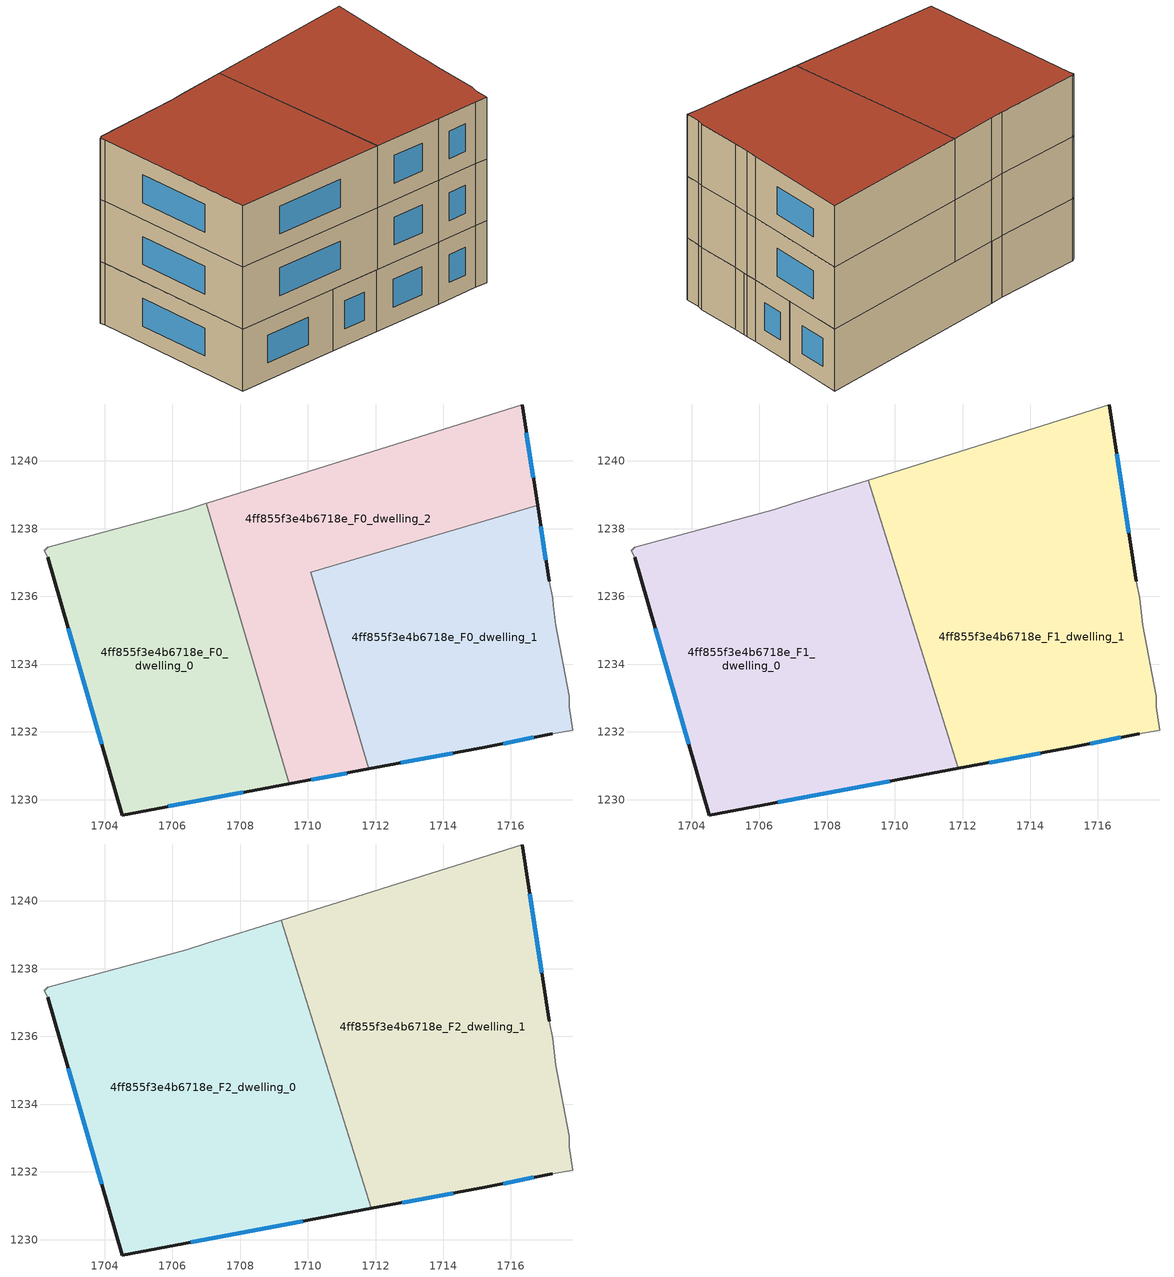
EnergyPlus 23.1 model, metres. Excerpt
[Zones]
4ff855f3e4b6718e_F0_dwelling_0
 floor ground (EU_floor_Construction): 1707.01,1238.75 1709.45,1230.47 1704.52,1229.55 1702.32,1237.15 1702.22,1237.35 1702.32,1237.45 1706.42,1238.55 z0
 wall outside (EU_wall_Construction): 1702.32,1237.15 1704.52,1229.55 1709.45,1230.47 z0:3
 wall adiabatic (EU_wall_Construction): 1707.01,1238.75 1706.42,1238.55 1702.32,1237.45 1702.22,1237.35 1702.32,1237.15 z0:3
 wall to 4ff855f3e4b6718e_F0_dwelling_2 (EU_wall_Construction): 1709.45,1230.47 1707.01,1238.75 z0:3
 window (EU_Window_Construction): 1705.87,1229.8 1708.09,1230.21 / 1702.92,1235.06 1703.91,1231.64 z0.83:2.17
4ff855f3e4b6718e_F0_dwelling_1
 floor ground (EU_floor_Construction): 1716.78,1238.69 1717.13,1236.45 1717.23,1235.95 1717.25,1235.74 1717.33,1235.15 1717.73,1233.04 1717.73,1232.75 1717.83,1232.04 1717.22,1231.94 1715.22,1231.54 1711.8,1230.91 1710.09,1236.71 z0
 wall outside (EU_wall_Construction): 1711.8,1230.91 1715.22,1231.54 1717.22,1231.94 / 1717.13,1236.45 1716.78,1238.69 z0:3
 wall adiabatic (EU_wall_Construction): 1717.22,1231.94 1717.83,1232.04 1717.73,1232.75 1717.73,1233.04 1717.33,1235.15 1717.25,1235.74 1717.23,1235.95 1717.13,1236.45 z0:3
 wall to 4ff855f3e4b6718e_F0_dwelling_2 (EU_wall_Construction): 1716.78,1238.69 1710.09,1236.71 1711.8,1230.91 z0:3
 window (EU_Window_Construction): 1715.77,1231.65 1716.67,1231.83 / 1712.74,1231.08 1714.28,1231.37 / 1717.03,1237.06 1716.88,1238.07 z0.83:2.17
4ff855f3e4b6718e_F0_dwelling_2
 floor ground (EU_floor_Construction): 1716.33,1241.65 1716.78,1238.69 1710.09,1236.71 1711.8,1230.91 1709.45,1230.47 1707.01,1238.75 1707.02,1238.75 z0
 wall outside (EU_wall_Construction): 1716.78,1238.69 1716.33,1241.65 / 1709.45,1230.47 1711.8,1230.91 z0:3
 wall adiabatic (EU_wall_Construction): 1716.33,1241.65 1707.02,1238.75 1707.01,1238.75 z0:3
 window (EU_Window_Construction): 1716.66,1239.5 1716.45,1240.84 / 1710.1,1230.59 1711.15,1230.79 z0.83:2.17
4ff855f3e4b6718e_F1_dwelling_0
 floor to 4ff855f3e4b6718e_F0_dwelling_0 (EU_floor_Construction): 1707.01,1238.75 1709.45,1230.47 1704.52,1229.55 1702.32,1237.15 1702.22,1237.35 1702.32,1237.45 1706.42,1238.55 z3
 floor to 4ff855f3e4b6718e_F0_dwelling_2 (EU_floor_Construction): 1709.22,1239.44 1710.5,1235.3 1711.8,1230.91 1709.45,1230.47 1707.01,1238.75 1707.02,1238.75 z3
 floor to 4ff855f3e4b6718e_F0_dwelling_1 (EU_floor_Construction): 1710.5,1235.3 1711.87,1230.92 1711.8,1230.91 z3
 wall outside (EU_wall_Construction): 1702.32,1237.15 1704.52,1229.55 1711.87,1230.92 z3:6
 wall adiabatic (EU_wall_Construction): 1709.22,1239.44 1707.02,1238.75 1706.42,1238.55 1702.32,1237.45 1702.22,1237.35 1702.32,1237.15 z3:6
 wall to 4ff855f3e4b6718e_F1_dwelling_1 (EU_wall_Construction): 1711.87,1230.92 1709.22,1239.44 z3:6
 window (EU_Window_Construction): 1706.54,1229.92 1709.85,1230.54 / 1702.92,1235.06 1703.91,1231.64 z3.83:5.17
4ff855f3e4b6718e_F1_dwelling_1
 floor to 4ff855f3e4b6718e_F0_dwelling_1 (EU_floor_Construction): 1716.78,1238.69 1717.13,1236.45 1717.23,1235.95 1717.33,1235.15 1717.73,1233.04 1717.73,1232.75 1717.83,1232.04 1717.22,1231.94 1715.22,1231.54 1711.87,1230.92 1710.5,1235.3 1710.09,1236.71 z3
 floor to 4ff855f3e4b6718e_F0_dwelling_2 (EU_floor_Construction): 1716.33,1241.65 1716.78,1238.69 1710.09,1236.71 1710.5,1235.3 1709.22,1239.44 z3
 wall outside (EU_wall_Construction): 1711.87,1230.92 1715.22,1231.54 1717.22,1231.94 / 1717.13,1236.45 1716.33,1241.65 z3:6
 wall adiabatic (EU_wall_Construction): 1717.22,1231.94 1717.83,1232.04 1717.73,1232.75 1717.73,1233.04 1717.33,1235.15 1717.23,1235.95 1717.13,1236.45 / 1716.33,1241.65 1709.22,1239.44 z3:6
 window (EU_Window_Construction): 1715.77,1231.65 1716.67,1231.83 / 1712.79,1231.09 1714.3,1231.37 / 1716.91,1237.88 1716.55,1240.22 z3.83:5.17
4ff855f3e4b6718e_F2_dwelling_0
 floor to 4ff855f3e4b6718e_F1_dwelling_0 (EU_floor_Construction): 1709.22,1239.44 1711.87,1230.92 1704.52,1229.55 1702.32,1237.15 1702.22,1237.35 1702.32,1237.45 1706.42,1238.55 1707.02,1238.75 z6
 wall outside (EU_wall_Construction): 1702.32,1237.15 1704.52,1229.55 1711.87,1230.92 z6:9
 wall adiabatic (EU_wall_Construction): 1709.22,1239.44 1707.02,1238.75 1706.42,1238.55 1702.32,1237.45 1702.22,1237.35 1702.32,1237.15 z6:9
 wall to 4ff855f3e4b6718e_F2_dwelling_1 (EU_wall_Construction): 1711.87,1230.92 1709.22,1239.44 z6:9
 window (EU_Window_Construction): 1706.54,1229.92 1709.85,1230.54 / 1702.92,1235.06 1703.91,1231.64 z6.83:8.17
 roof outside (EU_roof_Construction): 1711.87,1230.92 1709.22,1239.44 1707.02,1238.75 1706.42,1238.55 1702.32,1237.45 1702.22,1237.35 1702.32,1237.15 1704.52,1229.55 z9
4ff855f3e4b6718e_F2_dwelling_1
 floor to 4ff855f3e4b6718e_F1_dwelling_1 (EU_floor_Construction): 1716.33,1241.65 1717.13,1236.45 1717.23,1235.95 1717.33,1235.15 1717.73,1233.04 1717.73,1232.75 1717.83,1232.04 1717.22,1231.94 1715.22,1231.54 1711.87,1230.92 1709.22,1239.44 z6
 wall outside (EU_wall_Construction): 1711.87,1230.92 1715.22,1231.54 1717.22,1231.94 / 1717.13,1236.45 1716.33,1241.65 z6:9
 wall adiabatic (EU_wall_Construction): 1717.22,1231.94 1717.83,1232.04 1717.73,1232.75 1717.73,1233.04 1717.33,1235.15 1717.23,1235.95 1717.13,1236.45 / 1716.33,1241.65 1709.22,1239.44 z6:9
 window (EU_Window_Construction): 1715.77,1231.65 1716.67,1231.83 / 1712.79,1231.09 1714.3,1231.37 / 1716.91,1237.88 1716.55,1240.22 z6.83:8.17
 roof outside (EU_roof_Construction): 1717.83,1232.04 1717.73,1232.75 1717.73,1233.04 1717.33,1235.15 1717.23,1235.95 1717.13,1236.45 1716.33,1241.65 1709.22,1239.44 1711.87,1230.92 1715.22,1231.54 1717.22,1231.94 z9
[Building]
EU S2 Campaign: North Axis=0; Terrain=City; Solar Distribution=FullExterior
[Site:Location]
Lyon-Bron: Latitude=45.75; Longitude=5; Time Zone=1; Elevation=198
[SizingPeriod:WeatherFileDays]
AnnualSizingPeriod: Begin Month=1; Begin Day of Month=1; End Month=12; End Day of Month=31; Day of Week for Start Day=Monday; Use Weather File Daylight Saving Period=No; Use Weather File Rain and Snow Indicators=No
[MATERIAL]
EU_InternalMass_Material: Roughness=MediumRough; Thickness=0.1; Conductivity=1; Density=1800; Specific Heat=900; Thermal Absorptance=0.9; Solar Absorptance=0.7; Visible Absorptance=0.7
[MATERIAL:NOMASS] Roughness=MediumRough; Thermal Absorptance=0.9; Solar Absorptance=0.7; Visible Absorptance=0.7
Name | Thermal Resistance
EU_wall_NoMass | 0.87146
EU_roof_NoMass | 0.842276
EU_floor_NoMass | 0.496999
[WINDOWMATERIAL:SIMPLEGLAZINGSYSTEM]
EU_Window_SimpleGlazing: UFactor=2.2525; Solar Heat Gain Coefficient=0.76; Visible Transmittance=0.76
[CONSTRUCTION]
EU_wall_Construction: EU_wall_NoMass
EU_roof_Construction: EU_roof_NoMass
EU_floor_Construction: EU_floor_NoMass
EU_Window_Construction: EU_Window_SimpleGlazing
EU_InternalMass_Construction: EU_InternalMass_Material
[ZONE] Type=1; Multiplier=1; Ceiling Height=autocalculate; Floor Area=autocalculate; Part of Total Floor Area=Yes
Name | Volume
4ff855f3e4b6718e_F0_dwelling_0 | 125.377
4ff855f3e4b6718e_F1_dwelling_0 | 188.066
4ff855f3e4b6718e_F2_dwelling_0 | 188.068
4ff855f3e4b6718e_F0_dwelling_1 | 125.379
4ff855f3e4b6718e_F1_dwelling_1 | 188.072
4ff855f3e4b6718e_F2_dwelling_1 | 188.076
4ff855f3e4b6718e_F0_dwelling_2 | 125.384
[INTERNALMASS] Construction=EU_InternalMass_Construction
Name | Zone or ZoneList | Surface Area
4ff855f3e4b6718e_F0_dwelling_0_EU_InternalMass | 4ff855f3e4b6718e_F0_dwelling_0 | 41.7928
4ff855f3e4b6718e_F0_dwelling_1_EU_InternalMass | 4ff855f3e4b6718e_F0_dwelling_1 | 41.7931
4ff855f3e4b6718e_F0_dwelling_2_EU_InternalMass | 4ff855f3e4b6718e_F0_dwelling_2 | 41.7948
4ff855f3e4b6718e_F1_dwelling_0_EU_InternalMass | 4ff855f3e4b6718e_F1_dwelling_0 | 62.689
4ff855f3e4b6718e_F1_dwelling_1_EU_InternalMass | 4ff855f3e4b6718e_F1_dwelling_1 | 62.6918
4ff855f3e4b6718e_F2_dwelling_0_EU_InternalMass | 4ff855f3e4b6718e_F2_dwelling_0 | 62.689
4ff855f3e4b6718e_F2_dwelling_1_EU_InternalMass | 4ff855f3e4b6718e_F2_dwelling_1 | 62.6918
[OTHEREQUIPMENT] Fuel Type=Electricity; Design Level Calculation Method=Watts/Area; Power per Zone Floor Area=1; Fraction Latent=0; Fraction Radiant=0; Fraction Lost=0; Carbon Dioxide Generation Rate=0; EndUse Subcategory=EU_Step8_InternalGains
Name | Zone or ZoneList or Space or SpaceList | Schedule
EU_Step8_InternalGain_4ff855f3e4b6718e_F0_dwelling_0_f000 | 4ff855f3e4b6718e_F0_dwelling_0 | EU_Step8_GainSchedule_4ff855f3e4b6718e_F0_dwelling_0_f000
EU_Step8_InternalGain_4ff855f3e4b6718e_F0_dwelling_1_f000 | 4ff855f3e4b6718e_F0_dwelling_1 | EU_Step8_GainSchedule_4ff855f3e4b6718e_F0_dwelling_1_f000
EU_Step8_InternalGain_4ff855f3e4b6718e_F0_dwelling_2_f000 | 4ff855f3e4b6718e_F0_dwelling_2 | EU_Step8_GainSchedule_4ff855f3e4b6718e_F0_dwelling_2_f000
EU_Step8_InternalGain_4ff855f3e4b6718e_F1_dwelling_0_f000 | 4ff855f3e4b6718e_F1_dwelling_0 | EU_Step8_GainSchedule_4ff855f3e4b6718e_F1_dwelling_0_f000
EU_Step8_InternalGain_4ff855f3e4b6718e_F1_dwelling_1_f000 | 4ff855f3e4b6718e_F1_dwelling_1 | EU_Step8_GainSchedule_4ff855f3e4b6718e_F1_dwelling_1_f000
EU_Step8_InternalGain_4ff855f3e4b6718e_F2_dwelling_0_f000 | 4ff855f3e4b6718e_F2_dwelling_0 | EU_Step8_GainSchedule_4ff855f3e4b6718e_F2_dwelling_0_f000
EU_Step8_InternalGain_4ff855f3e4b6718e_F2_dwelling_1_f000 | 4ff855f3e4b6718e_F2_dwelling_1 | EU_Step8_GainSchedule_4ff855f3e4b6718e_F2_dwelling_1_f000
[ZONEVENTILATION:DESIGNFLOWRATE] Schedule=EU_AlwaysOn; Design Flow Rate Calculation Method=AirChanges/Hour; Air Changes per Hour=0.425; Ventilation Type=Natural; Fan Pressure Rise=0; Fan Total Efficiency=1; Constant Term Coefficient=1; Temperature Term Coefficient=0; Velocity Term Coefficient=0; Velocity Squared Term Coefficient=0; Minimum Indoor Temperature=-100; Maximum Indoor Temperature=100; Delta Temperature=-100; Minimum Outdoor Temperature=-100; Maximum Outdoor Temperature=100; Maximum Wind Speed=40
Name | Zone or ZoneList or Space or SpaceList
EU_ConstantAir_4ff855f3e4b6718e_F0_dwelling_0 | 4ff855f3e4b6718e_F0_dwelling_0
EU_ConstantAir_4ff855f3e4b6718e_F0_dwelling_1 | 4ff855f3e4b6718e_F0_dwelling_1
EU_ConstantAir_4ff855f3e4b6718e_F0_dwelling_2 | 4ff855f3e4b6718e_F0_dwelling_2
EU_ConstantAir_4ff855f3e4b6718e_F1_dwelling_0 | 4ff855f3e4b6718e_F1_dwelling_0
EU_ConstantAir_4ff855f3e4b6718e_F1_dwelling_1 | 4ff855f3e4b6718e_F1_dwelling_1
EU_ConstantAir_4ff855f3e4b6718e_F2_dwelling_0 | 4ff855f3e4b6718e_F2_dwelling_0
EU_ConstantAir_4ff855f3e4b6718e_F2_dwelling_1 | 4ff855f3e4b6718e_F2_dwelling_1
[HVACTEMPLATE:THERMOSTAT] Constant Heating Setpoint=20; Constant Cooling Setpoint=50
EU_HeatOnly_4ff855f3e4b6718e_F0_dwelling_0; EU_HeatOnly_4ff855f3e4b6718e_F0_dwelling_1; EU_HeatOnly_4ff855f3e4b6718e_F0_dwelling_2; EU_HeatOnly_4ff855f3e4b6718e_F1_dwelling_0; EU_HeatOnly_4ff855f3e4b6718e_F1_dwelling_1; EU_HeatOnly_4ff855f3e4b6718e_F2_dwelling_0; EU_HeatOnly_4ff855f3e4b6718e_F2_dwelling_1
[HVACTEMPLATE:ZONE:IDEALLOADSAIRSYSTEM] System Availability Schedule=EU_AlwaysOn; Maximum Heating Supply Air Temperature=50; Minimum Cooling Supply Air Temperature=13; Maximum Heating Supply Air Humidity Ratio=0.0156; Minimum Cooling Supply Air Humidity Ratio=0.0077; Heating Limit=NoLimit; Cooling Limit=NoLimit; Heating Availability Schedule=EU_AlwaysOn; Cooling Availability Schedule=EU_CoolingOff; Dehumidification Control Type=ConstantSensibleHeatRatio; Cooling Sensible Heat Ratio=0.7; Dehumidification Setpoint=60; Humidification Control Type=None; Humidification Setpoint=30; Outdoor Air Method=None; Outdoor Air Flow Rate per Person=0.00944; Outdoor Air Flow Rate per Zone Floor Area=0; Outdoor Air Flow Rate per Zone=0; Demand Controlled Ventilation Type=None; Outdoor Air Economizer Type=NoEconomizer; Heat Recovery Type=None; Sensible Heat Recovery Effectiveness=0.7; Latent Heat Recovery Effectiveness=0.65
Name | Template Thermostat
4ff855f3e4b6718e_F0_dwelling_0 | EU_HeatOnly_4ff855f3e4b6718e_F0_dwelling_0
4ff855f3e4b6718e_F0_dwelling_1 | EU_HeatOnly_4ff855f3e4b6718e_F0_dwelling_1
4ff855f3e4b6718e_F0_dwelling_2 | EU_HeatOnly_4ff855f3e4b6718e_F0_dwelling_2
4ff855f3e4b6718e_F1_dwelling_0 | EU_HeatOnly_4ff855f3e4b6718e_F1_dwelling_0
4ff855f3e4b6718e_F1_dwelling_1 | EU_HeatOnly_4ff855f3e4b6718e_F1_dwelling_1
4ff855f3e4b6718e_F2_dwelling_0 | EU_HeatOnly_4ff855f3e4b6718e_F2_dwelling_0
4ff855f3e4b6718e_F2_dwelling_1 | EU_HeatOnly_4ff855f3e4b6718e_F2_dwelling_1
[SIZING:ZONE] Zone Cooling Design Supply Air Temperature Input Method=SupplyAirTemperature; Zone Cooling Design Supply Air Temperature=13; Zone Heating Design Supply Air Temperature Input Method=SupplyAirTemperature; Zone Heating Design Supply Air Temperature=50; Zone Cooling Design Supply Air Humidity Ratio=0.008; Zone Heating Design Supply Air Humidity Ratio=0.008; Cooling Design Air Flow Method=DesignDay; Cooling Design Air Flow Rate=0; Cooling Minimum Air Flow per Zone Floor Area=0.000762; Cooling Minimum Air Flow=0; Cooling Minimum Air Flow Fraction=0.2; Heating Design Air Flow Method=DesignDay; Heating Design Air Flow Rate=0; Heating Maximum Air Flow per Zone Floor Area=0.002032; Heating Maximum Air Flow=0.141576; Heating Maximum Air Flow Fraction=0.3; Account for Dedicated Outdoor Air System=No; Dedicated Outdoor Air System Control Strategy=NeutralSupplyAir; Dedicated Outdoor Air Low Setpoint Temperature for Design=autosize; Dedicated Outdoor Air High Setpoint Temperature for Design=autosize; Zone Load Sizing Method=Sensible Load Only No Latent Load; Zone Latent Cooling Design Supply Air Humidity Ratio Input Method=HumidityRatioDifference; Zone Cooling Design Supply Air Humidity Ratio Difference=0.005; Zone Latent Heating Design Supply Air Humidity Ratio Input Method=HumidityRatioDifference; Zone Humidification Design Supply Air Humidity Ratio Difference=0.005
4ff855f3e4b6718e_F0_dwelling_0; 4ff855f3e4b6718e_F0_dwelling_1; 4ff855f3e4b6718e_F0_dwelling_2; 4ff855f3e4b6718e_F1_dwelling_0; 4ff855f3e4b6718e_F1_dwelling_1; 4ff855f3e4b6718e_F2_dwelling_0; 4ff855f3e4b6718e_F2_dwelling_1
[SCHEDULE:CONSTANT]
Name | Hourly Value
EU_AlwaysOn | 1
EU_CoolingOff | 0
[SCHEDULE:FILE] Column Number=1; Rows to Skip at Top=0; Number of Hours of Data=8760; Column Separator=Comma; Interpolate to Timestep=No; Minutes per Item=60; Adjust Schedule for Daylight Savings=Yes
Name | File
EU_Step8_GainSchedule_4ff855f3e4b6718e_F0_dwelling_0_f000 | ../../schedules/4ff855f3e4b6718e/4ff855f3e4b6718e_F0_dwelling_0_f000_gain.csv
EU_Step8_GainSchedule_4ff855f3e4b6718e_F0_dwelling_1_f000 | ../../schedules/4ff855f3e4b6718e/4ff855f3e4b6718e_F0_dwelling_1_f000_gain.csv
EU_Step8_GainSchedule_4ff855f3e4b6718e_F0_dwelling_2_f000 | ../../schedules/4ff855f3e4b6718e/4ff855f3e4b6718e_F0_dwelling_2_f000_gain.csv
EU_Step8_GainSchedule_4ff855f3e4b6718e_F1_dwelling_0_f000 | ../../schedules/4ff855f3e4b6718e/4ff855f3e4b6718e_F1_dwelling_0_f000_gain.csv
EU_Step8_GainSchedule_4ff855f3e4b6718e_F1_dwelling_1_f000 | ../../schedules/4ff855f3e4b6718e/4ff855f3e4b6718e_F1_dwelling_1_f000_gain.csv
EU_Step8_GainSchedule_4ff855f3e4b6718e_F2_dwelling_0_f000 | ../../schedules/4ff855f3e4b6718e/4ff855f3e4b6718e_F2_dwelling_0_f000_gain.csv
EU_Step8_GainSchedule_4ff855f3e4b6718e_F2_dwelling_1_f000 | ../../schedules/4ff855f3e4b6718e/4ff855f3e4b6718e_F2_dwelling_1_f000_gain.csv
